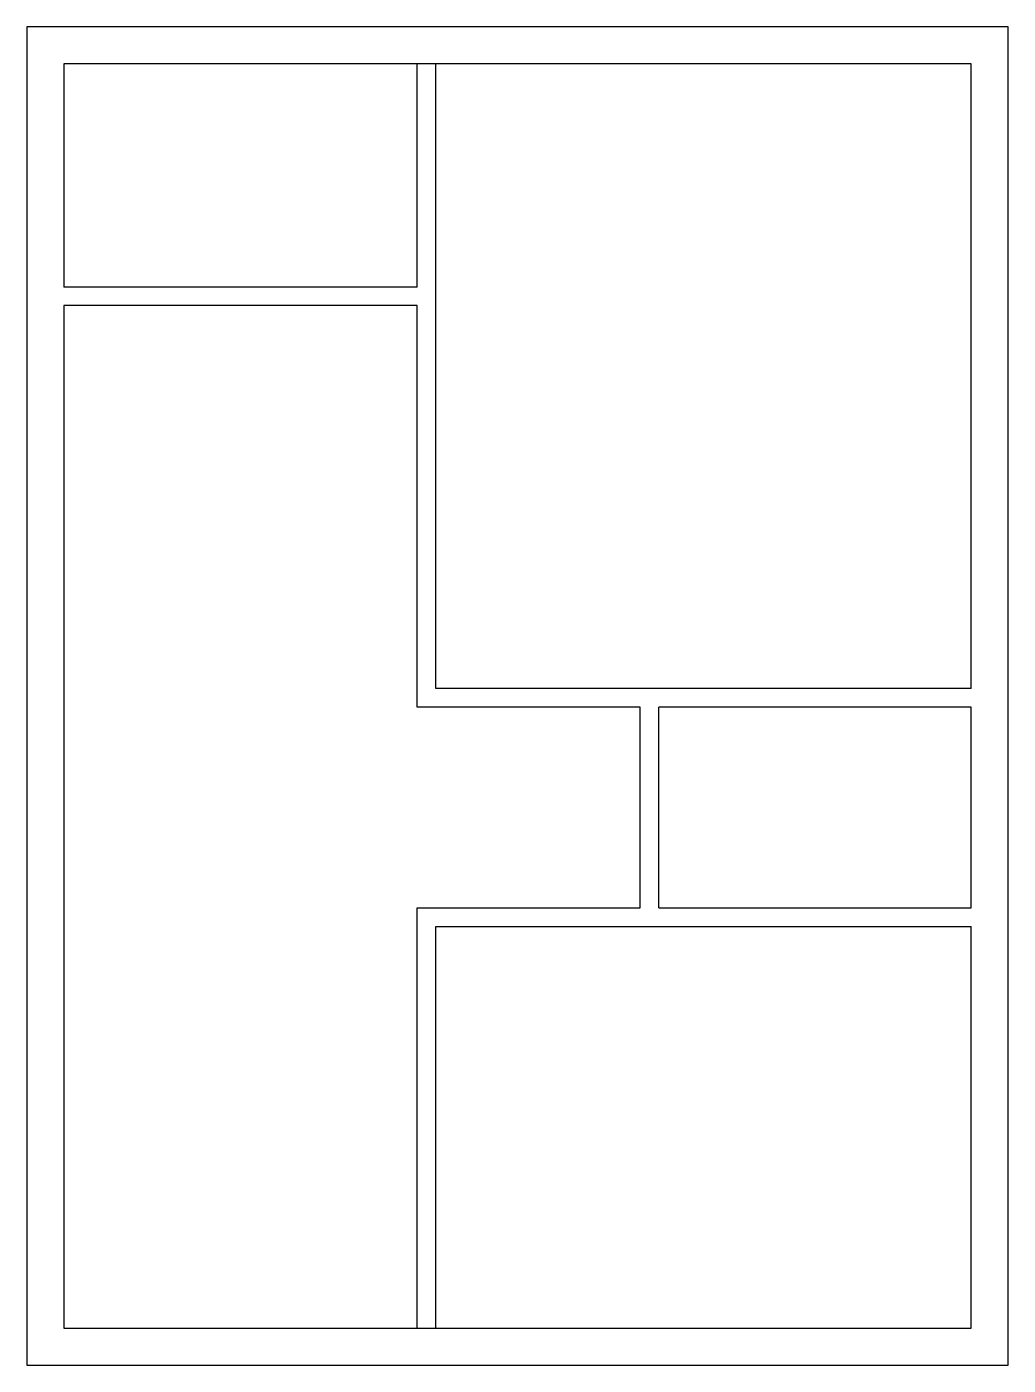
# Model space of a CAD drawing. Header units: inches. Extents: x -8688 to 264, y -379 to 2217.
# Drawn here: x 0 to 264, y 0 to 360 of the extents above; entities that cross this region are included whole.
import ezdxf

# ---------------------------------------------------------------- set-up
doc = ezdxf.new("R2010")
doc.units = ezdxf.units.IN
doc.header["$MEASUREMENT"] = 0

msp = doc.modelspace()

# ---------------------------------------------------------------- linework, layer by layer
for p, q in [((10, 350), (10, 290)), ((254, 350), (10, 350)), ((105, 290), (105, 350)), ((110, 182), (110, 350)), ((254, 182), (254, 350)), ((105, 290), (10, 290)), ((105, 285), (10, 285)), ((10, 285), (10, 10)), ((105, 177), (105, 285)), ((254, 182), (110, 182)), ((165, 177), (105, 177)), ((165, 123), (165, 177)), ((254, 177), (170, 177)), ((170, 123), (170, 177)), ((254, 123), (254, 177)), ((105, 123), (165, 123)), ((105, 10), (105, 123)), ((170, 123), (254, 123)), ((110, 118), (254, 118)), ((110, 10), (110, 118)), ((254, 10), (254, 118)), ((10, 10), (254, 10))]:
    msp.add_line(p, q)
msp.add_lwpolyline([(0, 360), (0, 0), (264, 0), (264, 360)], close=True)

doc.saveas('drawing.dxf')
